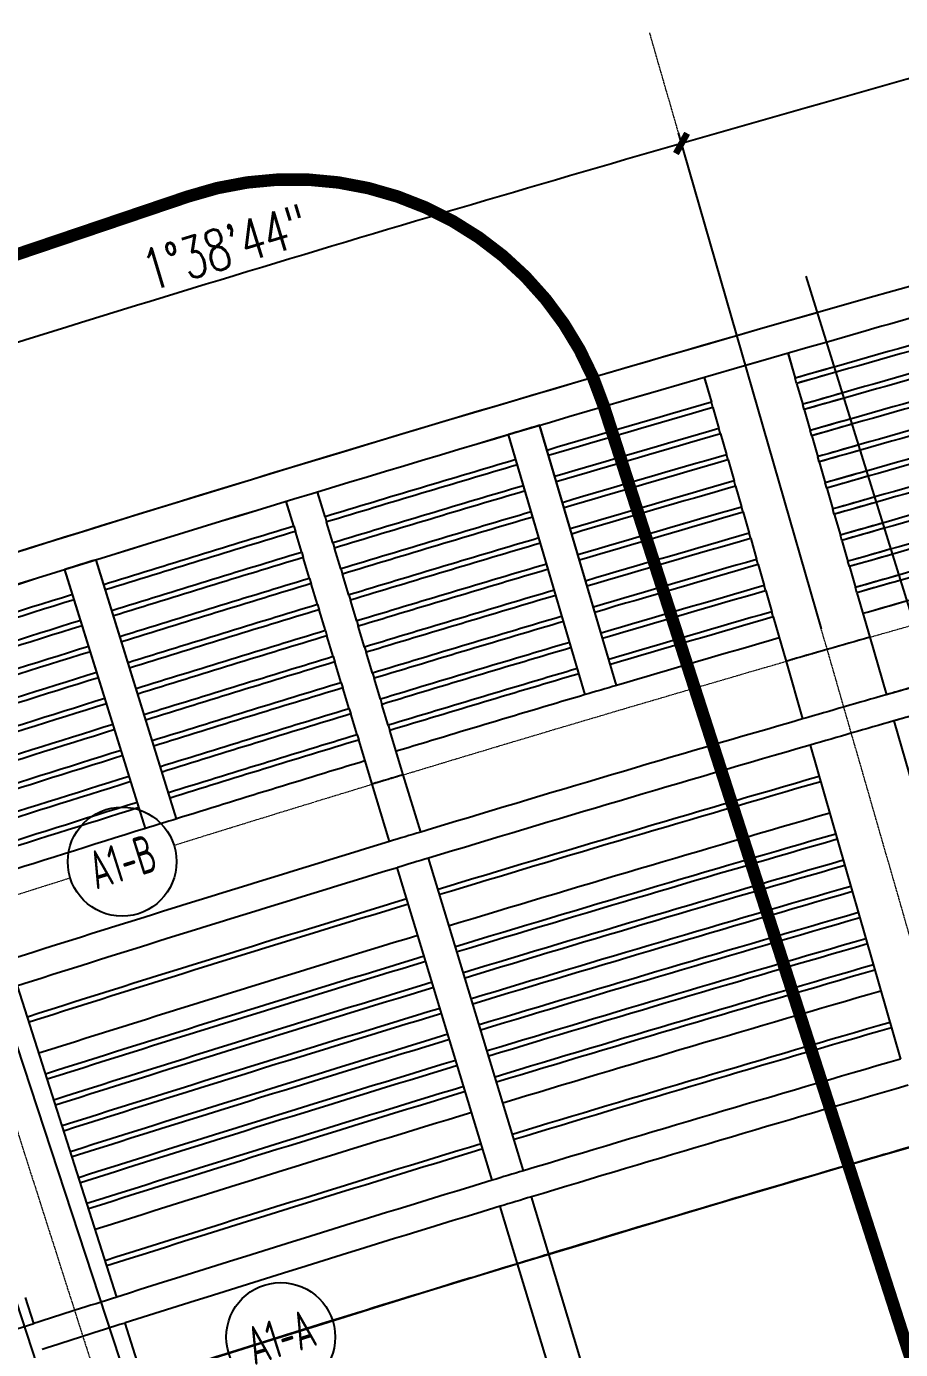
# Model space of a CAD drawing. Header units: millimetres. Extents: x 0 to 12110233, y -6694180 to 0.
# Drawn here: x 11690124 to 11698151, y -6418470 to -6406323 of the extents above; entities that cross this region are included whole.
import ezdxf
from ezdxf.enums import TextEntityAlignment as Align

# ---------------------------------------------------------------- set-up
doc = ezdxf.new("R2010")
doc.units = ezdxf.units.MM
doc.header["$LTSCALE"] = 10
for name, pattern in [('A1-RG-AXIS-3~4F$0$CENTER', [50.8, 31.75, -6.35, 6.35, -6.35]), ('A1-RI-F3$0$CENTER', [50.8, 31.75, -6.35, 6.35, -6.35]), ('A1-RI-F3$0$DASHED', [0.75, 0.5, -0.25])]:
    doc.linetypes.add(name, pattern=pattern)
for name, color, linetype in [('A1-RG-AXIS-3~4F$0$A-DIMS-100', 1, 'Continuous'), ('A1-RG-AXIS-3~4F$0$A-SYMB-NAME', 13, 'Continuous'), ('A1-RI-F3$0$A-COLU-HATH', 8, 'Continuous'), ('A1-RI-F3$0$A-DIMS-1：100', 1, 'Continuous'), ('A1-RI-F3$0$A-SYMB', 4, 'Continuous'), ('A1-RI-F3$0$A-SYMB-STRS', 1, 'Continuous'), ('A1-RI-F3$0$A-TEXT1', 4, 'Continuous'), ('A1-RI-F3$0$A1-RI-F3$0$A-DETL-PEN0', 247, 'Continuous'), ('A1-RI-F3$0$A1-RI-F3$0$A-DETL-PEN2', 233, 'Continuous'), ('A1-RI-F3$0$A2-RG-AXIS-150$0$A-DIMS-100', 1, 'Continuous'), ('A1-RI-F3$0$Crescent canopy$0$A-DETL-PEN0', 247, 'Continuous'), ('A1-RI-F3$0$Crescent canopy$0$A-DETL-PEN2', 233, 'Continuous')]:
    doc.layers.add(name, color=color, linetype=linetype)
doc.layers.add('A1-RG-AXIS-3~4F$0$A-GRID', color=1, linetype='A1-RG-AXIS-3~4F$0$CENTER', lineweight=9)
doc.layers.add('A1-RI-F3$0$A-GRID', color=1, linetype='A1-RI-F3$0$CENTER', lineweight=9)
doc.styles.add('A1-RG-AXIS-3~4F$0$A1-RG-AXIS$0$XD2008', font='xd-hzs.shx', dxfattribs={"width": 0.7, "bigfont": 'xd-hztxt.shx'})
doc.styles.add('A1-RG-AXIS-3~4F$0$XD2008', font='xd-hzs.shx', dxfattribs={"width": 0.7, "bigfont": 'xd-hztxt.shx'})
doc.styles.add('A1-RI-F3$0$A2-RG-AXIS-150$0$XD2008', font='romans.shx', dxfattribs={"width": 0.7})
doc.styles.add('A1-RI-F3$0$ECADI', font='gbeitc.shx', dxfattribs={"width": 0.7, "bigfont": 'gbcbig.shx'})
doc.styles.add('A1-RI-F3$0$XD2008', font='xd-hzs.shx', dxfattribs={"width": 0.7, "bigfont": 'xd-hztxt.shx'})
doc.dimstyles.new('A1-RG-AXIS-3~4F$0$XD100$0', dxfattribs={"dimscale": 100, "dimtxt": 5.5, "dimasz": 1, "dimexe": 1, "dimexo": 2, "dimgap": 0.5, "dimtad": 1, "dimdec": 0, "dimdsep": 46, "dimtxsty": 'A1-RG-AXIS-3~4F$0$XD2008', "dimblk": 'A1-RG-AXIS-3~4F$0$_ArchTick', "dimblk1": 'A1-RG-AXIS-3~4F$0$_ArchTick', "dimblk2": 'A1-RG-AXIS-3~4F$0$_ArchTick', "dimsah": 1, "dimcen": 2.5, "dimclrt": 4, "dimazin": 0, "dimtfac": 1, "dimtdec": 0, "dimtix": 1, "dimtmove": 0, "dimatfit": 3, "dimfxl": 0, "dimtolj": 1, "dimtzin": 0, "dimarcsym": 0})
doc.dimstyles.new('A1-RI-F3$0$A2-RG-AXIS-150$0$XD100', dxfattribs={"dimscale": 100, "dimtxt": 5.5, "dimasz": 1.5, "dimexe": 1, "dimexo": 2, "dimgap": 0.5, "dimtad": 1, "dimdec": 0, "dimdsep": 46, "dimtxsty": 'A1-RI-F3$0$A2-RG-AXIS-150$0$XD2008', "dimblk": 'A1-RI-F3$0$A2-RG-AXIS-150$0$_ArchTick', "dimcen": 2.5, "dimclrt": 4, "dimaunit": 1, "dimadec": 3, "dimazin": 0, "dimtfac": 1, "dimtdec": 0, "dimtix": 1, "dimtmove": 0, "dimatfit": 3, "dimfxl": 0, "dimtolj": 1, "dimtzin": 0, "dimarcsym": 0})
doc.dimstyles.new('A1-RI-F3$0$XD100$0', dxfattribs={"dimscale": 100, "dimtxt": 3.5, "dimasz": 2, "dimexe": 1, "dimexo": 2, "dimgap": 1, "dimtad": 1, "dimdec": 0, "dimdsep": 46, "dimtxsty": 'A1-RI-F3$0$XD2008', "dimblk1": 'A1-RI-F3$0$_ArchTick', "dimblk2": 'A1-RI-F3$0$_ArchTick', "dimsah": 1, "dimcen": 2.5, "dimclrd": 1, "dimclre": 1, "dimclrt": 4, "dimaunit": 1, "dimadec": 0, "dimazin": 0, "dimtfac": 1, "dimtdec": 0, "dimtix": 1, "dimtmove": 2, "dimatfit": 3, "dimfxl": 0, "dimtolj": 1, "dimtzin": 0, "dimarcsym": 0})

# ---------------------------------------------------------------- blocks, each defined once
blk = doc.blocks.new('A1-RI-F3$0$_ArchTick')
at = {"color": 0, "linetype": 'ByBlock', "const_width": 0.4}
blk.add_lwpolyline([(-0.5, -0.5), (0.5, 0.5)], dxfattribs=at)
blk = doc.blocks.new('*D43')
at = {"layer": 'A1-RI-F3$0$A-DIMS-1：100', "color": 1, "linetype": 'ByBlock', "lineweight": -2}
for p, q in [((11679737, -6392507), (11682247, -6391681)), ((11682152, -6391712), (11691055, -6418786)), ((11688640, -6419580), (11691150, -6418754))]:
    blk.add_line(p, q, dxfattribs=at)
at = {"layer": 'A1-RI-F3$0$A-DIMS-1：100', "color": 1, "linetype": 'ByBlock', "lineweight": -2, "xscale": 100, "yscale": 100, "zscale": 100}
for p, rotation in [((11682152, -6391712), 108.2035673494303), ((11691055, -6418786), 288.2035673494303)]:
    blk.add_blockref('A1-RI-F3$0$_ArchTick', p, dxfattribs=dict(at, rotation=rotation))
at = {"layer": 'A1-RI-F3$0$A-DIMS-1：100', "color": 4, "linetype": 'ByBlock', "insert": (11686865, -6405163), "char_height": 350, "attachment_point": 5, "rotation": 288.2036, "style": 'A1-RI-F3$0$XD2008'}
blk.add_mtext('\\A1;28500', dxfattribs=at)
blk = doc.blocks.new('A1-RI-F3$0$A$C2EA612DB')
at = {"layer": 'A1-RI-F3$0$A-GRID', "ltscale": 0.05}
for p, q in [((12492, 3346), (8230, 18145)), ((0, 15647), (4685, 976))]:
    blk.add_line(p, q, dxfattribs=at)
for points in [[(71546, 23294, 0.058826), (3864, 10683, 0.058826)], [(71809, 18701, 0.058707), (5320, 6318, 0.058707)]]:
    blk.add_lwpolyline(points, format="xyb", dxfattribs=at)
blk = doc.blocks.new('A1-RI-F3$0$A2-RG-AXIS-150$0$_ArchTick')
at = {"color": 0, "linetype": 'ByBlock', "const_width": 0.4}
blk.add_lwpolyline([(-0.5, -0.5), (0.5, 0.5)], dxfattribs=at)
blk = doc.blocks.new('*D469')
at = {"layer": 'A1-RI-F3$0$A2-RG-AXIS-150$0$A-DIMS-100', "color": 0, "lineweight": -2, "ltscale": 3}
for p, q in [((11705564, -6409635), (11704384, -6405047)), ((11697424, -6411854), (11696112, -6407301))]:
    blk.add_line(p, q, dxfattribs=at)
blk.add_arc((11778738, -6694177), 298438, 104.42208, 106.0675, dxfattribs=at)
at = {"layer": 'A1-RI-F3$0$A2-RG-AXIS-150$0$A-DIMS-100', "color": 0, "lineweight": -2, "ltscale": 3, "xscale": 150, "yscale": 150, "zscale": 150}
for p, rotation in [((11704409, -6405144), 14.42208221941932), ((11696140, -6407397), 196.0675032115761)]:
    blk.add_blockref('A1-RI-F3$0$A2-RG-AXIS-150$0$_ArchTick', p, dxfattribs=dict(at, rotation=rotation))
at = {"layer": 'A1-RI-F3$0$A2-RG-AXIS-150$0$A-DIMS-100', "color": 4, "ltscale": 3, "insert": (11700194, -6405977), "char_height": 375, "attachment_point": 5, "rotation": 15.2448, "style": 'A1-RI-F3$0$A2-RG-AXIS-150$0$XD2008'}
blk.add_mtext('\\A1;1°38\'44"', dxfattribs=at)
blk = doc.blocks.new('*D470')
at = {"layer": 'A1-RI-F3$0$A2-RG-AXIS-150$0$A-DIMS-100', "color": 0, "lineweight": -2, "ltscale": 3}
for p, q in [((11697424, -6411854), (11696112, -6407301)), ((11689350, -6414305), (11687909, -6409792))]:
    blk.add_line(p, q, dxfattribs=at)
blk.add_arc((11778738, -6694177), 298438, 106.0675, 107.71292, dxfattribs=at)
at = {"layer": 'A1-RI-F3$0$A2-RG-AXIS-150$0$A-DIMS-100', "color": 0, "lineweight": -2, "ltscale": 3, "xscale": 150, "yscale": 150, "zscale": 150}
for p, rotation in [((11696140, -6407397), 16.06749752195219), ((11687939, -6409887), 197.7129185141086)]:
    blk.add_blockref('A1-RI-F3$0$A2-RG-AXIS-150$0$_ArchTick', p, dxfattribs=dict(at, rotation=rotation))
at = {"layer": 'A1-RI-F3$0$A2-RG-AXIS-150$0$A-DIMS-100', "color": 4, "ltscale": 3, "insert": (11691951, -6408351), "char_height": 375, "attachment_point": 5, "rotation": 16.8902, "style": 'A1-RI-F3$0$A2-RG-AXIS-150$0$XD2008'}
blk.add_mtext('\\A1;1°38\'44"', dxfattribs=at)
blk = doc.blocks.new('A1-RG-AXIS-3~4F$0$_ArchTick')
at = {"color": 0, "linetype": 'ByBlock', "const_width": 0.4}
blk.add_lwpolyline([(-0.5, -0.5), (0.5, 0.5)], dxfattribs=at)
blk = doc.blocks.new('*D713')
at = {"layer": 'A1-RG-AXIS-3~4F$0$A-DIMS-100', "color": 0, "lineweight": -2}
for p, q in [((11680096, -6393230), (11681807, -6392668)), ((11690356, -6419016), (11681712, -6392699)), ((11688740, -6419547), (11690451, -6418985))]:
    blk.add_line(p, q, dxfattribs=at)
at = {"layer": 'A1-RG-AXIS-3~4F$0$A-DIMS-100', "color": 0, "lineweight": -2, "xscale": 100, "yscale": 100, "zscale": 100}
for p, rotation in [((11681712, -6392699), 108.182712823025), ((11690356, -6419016), 288.182712823025)]:
    blk.add_blockref('A1-RG-AXIS-3~4F$0$_ArchTick', p, dxfattribs=dict(at, rotation=rotation))
at = {"layer": 'A1-RG-AXIS-3~4F$0$A-DIMS-100', "color": 4, "insert": (11686260, -6405784), "char_height": 375, "attachment_point": 5, "rotation": 288.1827, "style": 'A1-RG-AXIS-3~4F$0$XD2008'}
blk.add_mtext('\\A1;27700', dxfattribs=at)
blk = doc.blocks.new('A1-RG-AXIS-3~4F$0$A1zhouhao')
at = {"color": 13}
blk.add_circle((11937809, -6402822), 500, dxfattribs=at)
at = {"style": 'A1-RG-AXIS-3~4F$0$A1-RG-AXIS$0$XD2008', "width": 0.7}
blk.add_attdef('GRID', text='', height=500, dxfattribs=at).set_placement((11937809, -6402822), align=Align.MIDDLE)
blk = doc.blocks.new('A1-RI-F3$0$A1-RI-F3$0$CRESCENT')
at = {"layer": 'A1-RI-F3$0$A1-RI-F3$0$A-DETL-PEN0'}
for centre, radius, start, end in [((761375, 423597), 296018, 105.91573, 105.98865), ((761375, 423597), 295968, 105.9155, 105.98864), ((761375, 423595), 296020, 106.1435, 106.44787), ((761375, 423597), 295768, 105.91458, 105.98859), ((761375, 423597), 295718, 105.91435, 105.98858), ((761375, 423595), 295970, 106.14351, 106.44787), ((761375, 423594), 295770, 106.14356, 106.44785), ((761375, 423597), 295518, 105.91343, 105.98852), ((761375, 423597), 295468, 105.9132, 105.98851), ((761375, 423594), 295720, 106.14358, 106.44785), ((761375, 423594), 295520, 106.14363, 106.44784), ((761375, 423597), 295268, 105.91227, 105.98846), ((761375, 423597), 295218, 105.91204, 105.98844), ((761382, 423574), 296042, 106.50594, 106.85986), ((761382, 423574), 295992, 106.50595, 106.85985), ((761375, 423594), 295470, 106.14364, 106.44783), ((761375, 423594), 295270, 106.1437, 106.44782), ((761375, 423597), 295018, 105.91112, 105.98839), ((761375, 423597), 294968, 105.91089, 105.98838), ((761382, 423574), 295792, 106.50597, 106.85983), ((761382, 423574), 295742, 106.50598, 106.85983), ((761375, 423594), 295220, 106.14371, 106.44781), ((761375, 423594), 295020, 106.14376, 106.4478), ((761375, 423597), 294768, 105.90996, 105.98833), ((761375, 423597), 294718, 105.90973, 105.98831), ((761382, 423574), 295542, 106.506, 106.85981), ((761382, 423574), 295492, 106.50601, 106.8598), ((761375, 423594), 294970, 106.14377, 106.44779), ((761402, 423505), 296114, 106.91791, 107.27115), ((761402, 423505), 296064, 106.91791, 107.27114), ((761375, 423594), 294770, 106.14383, 106.44778), ((761375, 423597), 294518, 105.9088, 105.98826), ((761375, 423597), 294468, 105.90857, 105.98825), ((761382, 423574), 295292, 106.50603, 106.85978), ((761382, 423574), 295242, 106.50604, 106.85978), ((761375, 423594), 294720, 106.14384, 106.44777), ((761402, 423505), 295864, 106.91793, 107.27112), ((761402, 423505), 295814, 106.91794, 107.27112), ((761375, 423594), 294520, 106.14389, 106.44776), ((761375, 423597), 294268, 105.90764, 105.98819), ((761375, 423597), 294218, 105.90741, 105.98818), ((761382, 423574), 295042, 106.50606, 106.85976), ((761382, 423574), 294992, 106.50607, 106.85975), ((761375, 423594), 294470, 106.14391, 106.44775), ((761402, 423505), 295614, 106.91796, 107.2711), ((761402, 423505), 295564, 106.91796, 107.27109), ((761375, 423594), 294270, 106.14396, 106.44774), ((761375, 423597), 294018, 105.90647, 105.98813), ((761375, 423597), 293968, 105.90624, 105.98811), ((761411, 423478), 296142, 107.32919, 107.63402), ((761411, 423478), 296092, 107.32919, 107.63401), ((761382, 423574), 294792, 106.50609, 106.85973), ((761382, 423574), 294742, 106.5061, 106.85973), ((761375, 423594), 294220, 106.14397, 106.44773), ((761402, 423505), 295363, 106.91798, 107.27107), ((761402, 423505), 295313, 106.91799, 107.27107), ((761375, 423594), 294020, 106.14403, 106.44772), ((761411, 423478), 295892, 107.32921, 107.63396), ((761411, 423478), 295842, 107.32922, 107.63394), ((761382, 423574), 294542, 106.50612, 106.85971), ((761382, 423574), 294492, 106.50613, 106.8597), ((761375, 423594), 293970, 106.14404, 106.44771), ((761402, 423505), 295113, 106.91801, 107.27105), ((761402, 423505), 295063, 106.91801, 107.27104), ((761411, 423478), 295642, 107.32924, 107.63389), ((761411, 423478), 295592, 107.32924, 107.63388), ((761382, 423574), 294292, 106.50615, 106.85968), ((761382, 423574), 294242, 106.50616, 106.85968), ((761402, 423505), 294863, 106.91803, 107.27102), ((761402, 423505), 294813, 106.91804, 107.27102), ((761411, 423478), 295392, 107.32926, 107.63383), ((761411, 423478), 295342, 107.32927, 107.63381), ((761382, 423574), 294042, 106.50618, 106.85966), ((761382, 423574), 293992, 106.50619, 106.85965), ((761402, 423505), 294613, 106.91805, 107.271), ((761402, 423505), 294563, 106.91806, 107.27099), ((761411, 423478), 295142, 107.32929, 107.63376), ((761411, 423478), 295092, 107.32929, 107.63375), ((761402, 423505), 294363, 106.91808, 107.27097), ((761402, 423505), 294313, 106.91808, 107.27097), ((761411, 423478), 294892, 107.32931, 107.6337), ((761411, 423478), 294842, 107.32931, 107.63368), ((761402, 423505), 294113, 106.9181, 107.27095), ((761402, 423505), 294063, 106.91811, 107.27094), ((761411, 423478), 294642, 107.32933, 107.63363), ((761411, 423478), 294592, 107.32934, 107.63362), ((761411, 423478), 294392, 107.32936, 107.63356), ((761411, 423478), 294342, 107.32936, 107.63355), ((761378, 423586), 292454, 106.14445, 106.85951), ((761378, 423586), 292404, 106.14446, 106.8595), ((761411, 423478), 294142, 107.32938, 107.6335), ((761411, 423478), 294092, 107.32939, 107.63348), ((761378, 423586), 292104, 106.14454, 106.85947), ((761378, 423586), 291904, 106.1446, 106.85945), ((761378, 423586), 291854, 106.14461, 106.85945), ((761378, 423586), 291654, 106.14467, 106.85943), ((761378, 423586), 291604, 106.14468, 106.85942), ((761378, 423586), 291404, 106.14473, 106.8594), ((761378, 423586), 291354, 106.14475, 106.8594), ((761407, 423490), 292554, 106.91827, 107.63308), ((761407, 423490), 292504, 106.91828, 107.63307), ((761378, 423586), 291154, 106.1448, 106.85938), ((761378, 423586), 291104, 106.14481, 106.85937), ((761407, 423490), 292204, 106.91831, 107.63299), ((761378, 423586), 290904, 106.14487, 106.85935), ((761378, 423586), 290854, 106.14488, 106.85935), ((761407, 423490), 292004, 106.91833, 107.63294), ((761407, 423490), 291954, 106.91833, 107.63292), ((761378, 423586), 290654, 106.14494, 106.85933), ((761378, 423586), 290604, 106.14495, 106.85932), ((761407, 423490), 291754, 106.91835, 107.63287), ((761407, 423490), 291704, 106.91836, 107.63286), ((761378, 423586), 290404, 106.145, 106.8593), ((761407, 423490), 291504, 106.91838, 107.6328), ((761407, 423491), 291454, 106.91838, 107.63279), ((761378, 423586), 290104, 106.14509, 106.85927), ((761407, 423491), 291254, 106.9184, 107.63274), ((761395, 423525), 290117, 106.14504, 106.85905), ((761407, 423491), 291204, 106.91841, 107.63272), ((761407, 423491), 291004, 106.91843, 107.63267), ((761407, 423491), 290954, 106.91843, 107.63265), ((761407, 423491), 290754, 106.91845, 107.6326), ((761407, 423491), 290704, 106.91846, 107.63259), ((761407, 423491), 290504, 106.91848, 107.63253), ((761407, 423491), 290204, 106.91851, 107.63245), ((761382, 423569), 290072, 106.91831, 107.63244)]:
    blk.add_arc(centre, radius, start, end, dxfattribs=at)
at = {"layer": 'A1-RI-F3$0$A1-RI-F3$0$A-DETL-PEN2'}
for p, q in [((679772, 708391), (679838, 708163)), ((679003, 708170), (679069, 707942)), ((679851, 708115), (679838, 708163)), ((679851, 708115), (679907, 707923)), ((679083, 707894), (679069, 707942)), ((679083, 707894), (679138, 707702)), ((679921, 707875), (679907, 707923)), ((679921, 707875), (679976, 707683)), ((678197, 705343), (677492, 707728)), ((679152, 707654), (679138, 707702)), ((677910, 705258), (677205, 707643)), ((679152, 707654), (679207, 707462)), ((679990, 707635), (679976, 707683)), ((679990, 707635), (680045, 707443)), ((679221, 707414), (679207, 707462)), ((679221, 707414), (679276, 707221)), ((680059, 707395), (680045, 707443)), ((680059, 707395), (680114, 707203)), ((679290, 707173), (679276, 707221)), ((675520, 706891), (675451, 707118)), ((679290, 707173), (679346, 706981)), ((680128, 707155), (680114, 707203)), ((680128, 707155), (680183, 706962)), ((675233, 706804), (675164, 707030)), ((679359, 706933), (679346, 706981)), ((675520, 706891), (675535, 706843)), ((679359, 706933), (679415, 706741)), ((680197, 706914), (680183, 706962)), ((680197, 706914), (680253, 706722)), ((675233, 706804), (675248, 706756)), ((675306, 706564), (675248, 706756)), ((675593, 706652), (675535, 706843)), ((679429, 706693), (679415, 706741)), ((675593, 706652), (675607, 706604)), ((675665, 706412), (675607, 706604)), ((679429, 706693), (679484, 706501)), ((680267, 706674), (680253, 706722)), ((680267, 706674), (680322, 706482)), ((674157, 704119), (673418, 706493)), ((675306, 706564), (675320, 706517)), ((675378, 706325), (675320, 706517)), ((679498, 706453), (679484, 706501)), ((673871, 704030), (673131, 706404)), ((675665, 706412), (675680, 706365)), ((675738, 706173), (675680, 706365)), ((679498, 706453), (679553, 706260)), ((680336, 706434), (680322, 706482)), ((680336, 706434), (680391, 706242)), ((675378, 706325), (675393, 706277)), ((675451, 706086), (675393, 706277)), ((679567, 706212), (679553, 706260)), ((680405, 706194), (680391, 706242)), ((675738, 706173), (675753, 706125)), ((675811, 705934), (675753, 706125)), ((679567, 706212), (679622, 706020)), ((680405, 706194), (680522, 705785)), ((675451, 706086), (675465, 706038)), ((675524, 705847), (675465, 706038)), ((679636, 705972), (679622, 706020)), ((675811, 705934), (675825, 705886)), ((675883, 705695), (675825, 705886)), ((679636, 705972), (679754, 705564)), ((675524, 705847), (675538, 705799)), ((675596, 705608), (675538, 705799)), ((680522, 705785), (680675, 705257)), ((675883, 705695), (675898, 705647)), ((675956, 705456), (675898, 705647)), ((675596, 705608), (675611, 705560)), ((675669, 705368), (675611, 705560)), ((679754, 705564), (679906, 705035)), ((675956, 705456), (675970, 705408)), ((676028, 705216), (675970, 705408)), ((675669, 705368), (675683, 705321)), ((675741, 705129), (675683, 705321)), ((676028, 705216), (676043, 705168)), ((676101, 704977), (676043, 705168)), ((675741, 705129), (675756, 705081)), ((675814, 704890), (675756, 705081)), ((676101, 704977), (676116, 704929)), ((676239, 704523), (676116, 704929)), ((680744, 705017), (681574, 702134)), ((675814, 704890), (675829, 704842)), ((675952, 704436), (675829, 704842)), ((679975, 704795), (680805, 701912)), ((676112, 703909), (675952, 704436)), ((676399, 703997), (676239, 704523)), ((677343, 700887), (676471, 703757)), ((677056, 700800), (676184, 703670)), ((673608, 699727), (672695, 702585)), ((677288, 700034), (677129, 700560)), ((677575, 700121), (677416, 700647)), ((678364, 697523), (677575, 700121)), ((678077, 697436), (677288, 700034)), ((672846, 699484), (672770, 699722)), ((673851, 698965), (673684, 699489))]:
    blk.add_line(p, q, dxfattribs=at)
for centre, radius, start, end in [((761392, 423514), 296625, 105.91813, 108.1499), ((761392, 423514), 296340, 105.91683, 108.09232), ((761375, 423597), 293768, 105.90531, 105.98806), ((761375, 423594), 293770, 106.14409, 106.4477), ((761398, 423516), 293627, 105.988, 106.14411), ((761377, 423589), 293776, 106.4477, 106.50621), ((761376, 423592), 292998, 105.90168, 105.98785), ((761382, 423574), 293792, 106.50621, 106.85963), ((761398, 423516), 293077, 105.98785, 106.14425), ((761378, 423586), 293004, 106.1443, 106.85956), ((761376, 423592), 292748, 105.90051, 105.98779), ((761398, 423516), 292827, 105.98779, 106.14432), ((761378, 423586), 292754, 106.14437, 106.85954), ((761402, 423505), 293863, 106.91813, 107.27092), ((761387, 423553), 293589, 106.85942, 106.91796), ((761409, 423485), 293884, 107.27092, 107.32941), ((761411, 423478), 293892, 107.32941, 107.63343), ((761387, 423553), 293039, 106.85936, 106.91802), ((761407, 423490), 293104, 106.91822, 107.63323), ((761387, 423553), 292789, 106.85934, 106.91804), ((761407, 423490), 292854, 106.91824, 107.63317), ((761395, 423525), 289817, 106.14512, 106.85902), ((761395, 423525), 289567, 106.14519, 106.859), ((761380, 423550), 288986, 105.8232, 130.74813), ((761382, 423569), 289772, 106.91835, 107.63236), ((761387, 423553), 289789, 106.85903, 106.91835), ((761382, 423569), 289522, 106.91837, 107.63229), ((761387, 423553), 289539, 106.85901, 106.91837), ((761383, 423567), 289774, 107.63236, 107.79054), ((761383, 423567), 289773, 107.79054, 108.50454), ((761383, 423567), 289524, 107.63229, 107.7906)]:
    blk.add_arc(centre, radius, start, end, dxfattribs=at)
blk = doc.blocks.new('A1-RI-F3$0$Crescent canopy$0$CRESCENT')
at = {"layer": 'A1-RI-F3$0$Crescent canopy$0$A-DETL-PEN0'}
for centre, radius, start, end in [((761375, 423597), 296018, 105.68297, 105.98865), ((761375, 423597), 295968, 105.68298, 105.98864), ((761375, 423597), 295768, 105.683, 105.98859), ((761375, 423597), 295718, 105.68301, 105.98858), ((761375, 423597), 295518, 105.68303, 105.98852), ((761375, 423597), 295468, 105.68304, 105.98851), ((761375, 423595), 296020, 106.1435, 106.44787), ((761375, 423595), 295970, 106.14351, 106.44787), ((761375, 423597), 295268, 105.68306, 105.98846), ((761375, 423597), 295218, 105.68307, 105.98844), ((761375, 423594), 295770, 106.14356, 106.44785), ((761375, 423594), 295720, 106.14358, 106.44785), ((761375, 423597), 295018, 105.68309, 105.98839), ((761375, 423597), 294968, 105.6831, 105.98838), ((761375, 423594), 295520, 106.14363, 106.44784), ((761382, 423574), 296042, 106.50594, 106.85986), ((761382, 423574), 295992, 106.50595, 106.85985), ((761375, 423594), 295470, 106.14364, 106.44783), ((761375, 423597), 294768, 105.68313, 105.98833), ((761375, 423597), 294718, 105.68313, 105.98831), ((761375, 423594), 295270, 106.1437, 106.44782), ((761382, 423574), 295792, 106.50597, 106.85983), ((761382, 423574), 295742, 106.50598, 106.85983), ((761375, 423594), 295220, 106.14371, 106.44781), ((761375, 423597), 294518, 105.68316, 105.98826), ((761375, 423597), 294468, 105.68316, 105.98825), ((761375, 423594), 295020, 106.14376, 106.4478), ((761382, 423574), 295542, 106.506, 106.85981), ((761382, 423574), 295492, 106.50601, 106.8598), ((761375, 423594), 294970, 106.14377, 106.44779), ((761375, 423597), 294268, 105.68319, 105.98819), ((761375, 423597), 294218, 105.68319, 105.98818), ((761402, 423505), 296114, 106.91791, 107.27115), ((761402, 423505), 296064, 106.91791, 107.27114), ((761375, 423594), 294770, 106.14383, 106.44778), ((761382, 423574), 295292, 106.50603, 106.85978), ((761382, 423574), 295242, 106.50604, 106.85978), ((761375, 423594), 294720, 106.14384, 106.44777), ((761375, 423597), 294018, 105.68322, 105.98813), ((761375, 423597), 293968, 105.68322, 105.98811), ((761402, 423505), 295864, 106.91793, 107.27112), ((761402, 423505), 295814, 106.91794, 107.27112), ((761375, 423594), 294520, 106.14389, 106.44776), ((761382, 423574), 295042, 106.50606, 106.85976), ((761382, 423574), 294992, 106.50607, 106.85975), ((761375, 423594), 294470, 106.14391, 106.44775), ((761402, 423505), 295614, 106.91796, 107.2711), ((761402, 423505), 295564, 106.91796, 107.27109), ((761375, 423594), 294270, 106.14396, 106.44774), ((761411, 423478), 296142, 107.32919, 107.63402), ((761411, 423478), 296092, 107.32919, 107.63401), ((761382, 423574), 294792, 106.50609, 106.85973), ((761382, 423574), 294742, 106.5061, 106.85973), ((761375, 423594), 294220, 106.14397, 106.44773), ((761402, 423505), 295363, 106.91798, 107.27107), ((761402, 423505), 295313, 106.91799, 107.27107), ((761375, 423594), 294020, 106.14403, 106.44772), ((761411, 423478), 295892, 107.32921, 107.63396), ((761411, 423478), 295842, 107.32922, 107.63394), ((761382, 423574), 294542, 106.50612, 106.85971), ((761382, 423574), 294492, 106.50613, 106.8597), ((761375, 423594), 293970, 106.14404, 106.44771), ((761402, 423505), 295113, 106.91801, 107.27105), ((761402, 423505), 295063, 106.91801, 107.27104), ((761411, 423478), 295642, 107.32924, 107.63389), ((761411, 423478), 295592, 107.32924, 107.63388), ((761382, 423574), 294292, 106.50615, 106.85968), ((761382, 423574), 294242, 106.50616, 106.85968), ((761402, 423505), 294863, 106.91803, 107.27102), ((761402, 423505), 294813, 106.91804, 107.27102), ((761411, 423478), 295392, 107.32926, 107.63383), ((761411, 423478), 295342, 107.32927, 107.63381), ((761382, 423574), 294042, 106.50618, 106.85966), ((761382, 423574), 293992, 106.50619, 106.85965), ((761402, 423505), 294613, 106.91805, 107.271), ((761402, 423505), 294563, 106.91806, 107.27099), ((761411, 423478), 295142, 107.32929, 107.63376), ((761411, 423478), 295092, 107.32929, 107.63375), ((761402, 423505), 294363, 106.91808, 107.27097), ((761402, 423505), 294313, 106.91808, 107.27097), ((761411, 423478), 294892, 107.32931, 107.6337), ((761411, 423478), 294842, 107.32931, 107.63368), ((761402, 423505), 294113, 106.9181, 107.27095), ((761402, 423505), 294063, 106.91811, 107.27094), ((761411, 423478), 294642, 107.32933, 107.63363), ((761411, 423478), 294592, 107.32934, 107.63362), ((761411, 423478), 294392, 107.32936, 107.63356), ((761411, 423478), 294342, 107.32936, 107.63355), ((761378, 423586), 292454, 106.14445, 106.85951), ((761378, 423586), 292404, 106.14446, 106.8595), ((761411, 423478), 294142, 107.32938, 107.6335), ((761411, 423478), 294092, 107.32939, 107.63348), ((761378, 423586), 292104, 106.14454, 106.85947), ((761378, 423586), 291904, 106.1446, 106.85945), ((761378, 423586), 291854, 106.14461, 106.85945), ((761378, 423586), 291654, 106.14467, 106.85943), ((761378, 423586), 291604, 106.14468, 106.85942), ((761378, 423586), 291404, 106.14473, 106.8594), ((761378, 423586), 291354, 106.14475, 106.8594), ((761407, 423490), 292554, 106.91827, 107.63308), ((761407, 423490), 292504, 106.91828, 107.63307), ((761378, 423586), 291154, 106.1448, 106.85938), ((761378, 423586), 291104, 106.14481, 106.85937), ((761407, 423490), 292204, 106.91831, 107.63299), ((761378, 423586), 290904, 106.14487, 106.85935), ((761378, 423586), 290854, 106.14488, 106.85935), ((761407, 423490), 292004, 106.91833, 107.63294), ((761407, 423490), 291954, 106.91833, 107.63292), ((761378, 423586), 290654, 106.14494, 106.85933), ((761378, 423586), 290604, 106.14495, 106.85932), ((761407, 423490), 291754, 106.91835, 107.63287), ((761407, 423490), 291704, 106.91836, 107.63286), ((761378, 423586), 290404, 106.145, 106.8593), ((761407, 423490), 291504, 106.91838, 107.6328), ((761407, 423491), 291454, 106.91838, 107.63279), ((761378, 423586), 290104, 106.14509, 106.85927), ((761407, 423491), 291254, 106.9184, 107.63274), ((761395, 423525), 290117, 106.14504, 106.85905), ((761407, 423491), 291204, 106.91841, 107.63272), ((761407, 423491), 291004, 106.91843, 107.63267), ((761407, 423491), 290954, 106.91843, 107.63265), ((761407, 423491), 290754, 106.91845, 107.6326), ((761407, 423491), 290704, 106.91846, 107.63259), ((761407, 423491), 290504, 106.91848, 107.63253), ((761407, 423491), 290204, 106.91851, 107.63245), ((761382, 423569), 290072, 106.91831, 107.63244)]:
    blk.add_arc(centre, radius, start, end, dxfattribs=at)
at = {"layer": 'A1-RI-F3$0$Crescent canopy$0$A-DETL-PEN2'}
for p, q in [((679771, 708394), (679838, 708163)), ((679002, 708173), (679069, 707942)), ((679851, 708115), (679838, 708163)), ((679851, 708115), (679907, 707923)), ((679083, 707894), (679069, 707942)), ((679083, 707894), (679138, 707702)), ((679921, 707875), (679907, 707923)), ((679921, 707875), (679976, 707683)), ((678197, 705343), (677491, 707731)), ((679152, 707654), (679138, 707702)), ((677910, 705258), (677204, 707646)), ((679152, 707654), (679207, 707462)), ((679990, 707635), (679976, 707683)), ((679990, 707635), (680045, 707443)), ((679221, 707414), (679207, 707462)), ((679221, 707414), (679276, 707221)), ((680059, 707395), (680045, 707443)), ((680059, 707395), (680114, 707203)), ((679290, 707173), (679276, 707221)), ((675520, 706891), (675450, 707121)), ((679290, 707173), (679346, 706981)), ((680128, 707155), (680114, 707203)), ((680128, 707155), (680183, 706962)), ((675233, 706804), (675163, 707034)), ((679359, 706933), (679346, 706981)), ((675520, 706891), (675535, 706843)), ((679359, 706933), (679415, 706741)), ((680197, 706914), (680183, 706962)), ((680197, 706914), (680253, 706722)), ((675233, 706804), (675248, 706756)), ((675306, 706564), (675248, 706756)), ((675593, 706652), (675535, 706843)), ((679429, 706693), (679415, 706741)), ((675593, 706652), (675607, 706604)), ((675665, 706412), (675607, 706604)), ((679429, 706693), (679484, 706501)), ((680267, 706674), (680253, 706722)), ((680267, 706674), (680322, 706482)), ((674157, 704119), (673417, 706496)), ((675306, 706564), (675320, 706517)), ((675378, 706325), (675320, 706517)), ((679498, 706453), (679484, 706501)), ((673871, 704030), (673130, 706407)), ((675665, 706412), (675680, 706365)), ((675738, 706173), (675680, 706365)), ((679498, 706453), (679553, 706260)), ((680336, 706434), (680322, 706482)), ((680336, 706434), (680391, 706242)), ((675378, 706325), (675393, 706277)), ((675451, 706086), (675393, 706277)), ((679567, 706212), (679553, 706260)), ((680405, 706194), (680391, 706242)), ((675738, 706173), (675753, 706125)), ((675811, 705934), (675753, 706125)), ((679567, 706212), (679622, 706020)), ((680405, 706194), (680522, 705785)), ((675451, 706086), (675465, 706038)), ((675524, 705847), (675465, 706038)), ((679636, 705972), (679622, 706020)), ((675811, 705934), (675825, 705886)), ((675883, 705695), (675825, 705886)), ((679636, 705972), (679754, 705564)), ((675524, 705847), (675538, 705799)), ((675596, 705608), (675538, 705799)), ((680522, 705785), (680675, 705257)), ((675883, 705695), (675898, 705647)), ((675956, 705456), (675898, 705647)), ((675596, 705608), (675611, 705560)), ((675669, 705368), (675611, 705560)), ((679754, 705564), (679906, 705035)), ((675956, 705456), (675970, 705408)), ((676028, 705216), (675970, 705408)), ((675669, 705368), (675683, 705321)), ((675741, 705129), (675683, 705321)), ((676028, 705216), (676043, 705168)), ((676101, 704977), (676043, 705168)), ((675741, 705129), (675756, 705081)), ((675814, 704890), (675756, 705081)), ((676101, 704977), (676116, 704929)), ((676239, 704523), (676116, 704929)), ((680744, 705017), (681574, 702134)), ((675814, 704890), (675829, 704842)), ((675952, 704436), (675829, 704842)), ((679975, 704795), (680805, 701912)), ((676112, 703909), (675952, 704436)), ((676399, 703997), (676239, 704523)), ((677343, 700887), (676471, 703757)), ((677056, 700800), (676184, 703670)), ((673608, 699727), (672695, 702585)), ((677288, 700034), (677129, 700560)), ((677575, 700121), (677416, 700647)), ((678364, 697523), (677575, 700121)), ((678077, 697436), (677288, 700034)), ((672846, 699484), (672770, 699722)), ((673851, 698965), (673684, 699489))]:
    blk.add_line(p, q, dxfattribs=at)
for centre, radius, start, end in [((761388, 423552), 296587, 95.75319, 108.15129), ((704040, 627003), 84926, 105.5368, 106.35666), ((761382, 423568), 296285, 105.91782, 108.09371), ((761377, 423590), 296265, 106.44789, 106.50591), ((761409, 423485), 296375, 107.27117, 107.32916), ((761375, 423597), 293768, 105.68325, 105.98806), ((761376, 423592), 292998, 105.27188, 105.98785), ((761376, 423592), 292748, 105.27191, 105.98779), ((761375, 423594), 293770, 106.14409, 106.4477), ((761398, 423516), 293627, 105.988, 106.14411), ((761377, 423589), 293776, 106.4477, 106.50621), ((761382, 423574), 293792, 106.50621, 106.85963), ((761398, 423516), 293077, 105.98785, 106.14425), ((761378, 423586), 293004, 106.1443, 106.85956), ((761398, 423516), 292827, 105.98779, 106.14432), ((761378, 423586), 292754, 106.14437, 106.85954), ((761402, 423505), 293863, 106.91813, 107.27092), ((761387, 423553), 293589, 106.85942, 106.91796), ((761409, 423485), 293884, 107.27092, 107.32941), ((761411, 423478), 293892, 107.32941, 107.63343), ((761387, 423553), 293039, 106.85936, 106.91802), ((761407, 423490), 293104, 106.91822, 107.63323), ((761387, 423553), 292789, 106.85934, 106.91804), ((761407, 423490), 292854, 106.91824, 107.63317), ((761395, 423525), 289817, 106.14512, 106.85902), ((761395, 423525), 289567, 106.14519, 106.859), ((761378, 423585), 288955, 106.1454, 106.85915), ((761398, 423517), 289026, 106.21484, 106.34031), ((761382, 423569), 289772, 106.91835, 107.63236), ((761387, 423553), 289789, 106.85903, 106.91835), ((761396, 423524), 289019, 106.47029, 106.53528), ((761382, 423569), 289522, 106.91837, 107.63229), ((761387, 423553), 289539, 106.85901, 106.91837), ((761392, 423537), 289005, 106.66527, 106.76211), ((761387, 423553), 288989, 106.85895, 106.91843), ((761407, 423491), 289053, 106.91863, 107.63214), ((761382, 423569), 288972, 107.00764, 107.54292), ((761383, 423567), 289774, 107.63236, 107.79054), ((761383, 423567), 289773, 107.79054, 108.50454), ((761383, 423567), 289524, 107.63229, 107.7906)]:
    blk.add_arc(centre, radius, start, end, dxfattribs=at)
blk = doc.blocks.new('A1-RG-AXIS-3~4F')
at = {"layer": 'A1-RG-AXIS-3~4F$0$A-GRID', "ltscale": 0.05}
blk.add_lwpolyline([(11690526.5, -6414141.6, 0.1045271), (11584753.6, -6473784.9, 0.1045271)], format="xyb", dxfattribs=at)
at = {"layer": 'A1-RG-AXIS-3~4F$0$A-SYMB-NAME', "linetype": 'ByBlock'}
ref = blk.add_blockref('A1-RG-AXIS-3~4F$0$A1zhouhao', (-1621059.3, -3904726.4), dxfattribs=dict(at, rotation=17.53205314631444))
ref.add_attrib('GRID', 'A1-B', dxfattribs={"layer": '0', "color": 4, "height": 350, "rotation": 17.53205, "style": 'A1-RG-AXIS-3~4F$0$A1-RG-AXIS$0$XD2008', "width": 0.7}).set_placement((11691003.3, -6413990.9), align=Align.MIDDLE)
ref = blk.add_blockref('A1-RG-AXIS-3~4F$0$A1zhouhao', (-1618962.3, -3905692.8), dxfattribs=dict(at, rotation=17.51742783054321))
ref.add_attrib('GRID', 'A1-A', dxfattribs={"layer": '0', "color": 4, "height": 350, "rotation": 17.51743, "style": 'A1-RG-AXIS-3~4F$0$A1-RG-AXIS$0$XD2008', "width": 0.7}).set_placement((11692459.4, -6418355.2), align=Align.MIDDLE)
at = {"layer": 'A1-RG-AXIS-3~4F$0$A-DIMS-100'}
dim = blk.add_aligned_dim(p1=(11688550, -6419609.5), p2=(11679906.2, -6393292.6), distance=-1900.9, dimstyle='A1-RG-AXIS-3~4F$0$XD100$0', override={"dimtxt": 3.75}, dxfattribs=at)
dim.commit()
dim.dimension.update_dxf_attribs({"geometry": '*D713', "text_midpoint": (11686259.7, -6405783.8)})
blk = doc.blocks.new('A1-RI-F3')
at = {"layer": 'A1-RI-F3$0$A-SYMB', "linetype": 'A1-RI-F3$0$DASHED', "const_width": 114.3, "elevation": 0}
blk.add_lwpolyline([(11689003.3, -6426288.4), (11696783.2, -6423656.4, 0.4100141), (11698677.1, -6419894.1), (11695424.7, -6409805.5, 0.4184304), (11691607.9, -6407884.2), (11683529.9, -6410617.2, 0.4187079), (11681664.7, -6414463.9), (11685215.2, -6424451.5, 0.4097286)], format="xyb", close=True, dxfattribs=at)
at = {"layer": 'A1-RI-F3$0$A-SYMB-STRS'}
blk.add_line((11697280.6, -6408615.9), (11698901.4, -6413827.3), dxfattribs=at)
for name, p in [('A1-RG-AXIS-3~4F', (0, 0)), ('A1-RI-F3$0$Crescent canopy$0$CRESCENT', (11017346, -7117715.9))]:
    blk.add_blockref(name, p)
at = {"layer": 'A1-RI-F3$0$A-COLU-HATH', "linetype": 'ByBlock'}
blk.add_blockref('A1-RI-F3$0$A$C2EA612DB', (11687617.4, -6424525.2), dxfattribs=at)
at = {"layer": 'A1-RI-F3$0$Crescent canopy$0$A-DETL-PEN2'}
blk.add_blockref('A1-RI-F3$0$A1-RI-F3$0$CRESCENT', (11017346, -7117715.9), dxfattribs=at)
at = {"layer": 'A1-RI-F3$0$A-TEXT1', "style": 'A1-RI-F3$0$ECADI', "width": 0.7}
for tag, p in [('（-0.050）', (11743140.2, -6434229.8)), ('（结构标高）', (11749919, -6434229.8))]:
    blk.add_attdef(tag, p, '', height=321.4, dxfattribs=at)
at = {"layer": 'A1-RI-F3$0$A-DIMS-1：100', "linetype": 'ByBlock'}
dim = blk.add_aligned_dim(p1=(11679546.9, -6392569), p2=(11688450, -6419642.3), distance=2742.4, dimstyle='A1-RI-F3$0$XD100$0', override={"dimasz": 1, "dimadec": 2, "dimazin": 2}, dxfattribs=at)
dim.commit()
dim.dimension.update_dxf_attribs({"geometry": '*D43', "text_midpoint": (11686864.9, -6405163)})
at = {"layer": 'A1-RI-F3$0$A2-RG-AXIS-150$0$A-DIMS-100', "ltscale": 3}
for base, p1, picture, middle in [((11701645.3, -6405868.4), (11705613.5, -6409828.7), '*D469', (11700194.4, -6405977.1)), ((11693398.6, -6408200.9), (11689411.3, -6414495.3), '*D470', (11691951.4, -6408351.2))]:
    dim = blk.add_angular_dim_3p(base=base, center=(11778738.5, -6694176.6), p1=p1, p2=(11697478.9, -6412045.7), dimstyle='A1-RI-F3$0$A2-RG-AXIS-150$0$XD100', override={"dimtxt": 3.75, "dimadec": 4}, dxfattribs=at)
    dim.commit()
    dim.dimension.update_dxf_attribs({"geometry": picture, "text_midpoint": middle})

msp = doc.modelspace()

# ---------------------------------------------------------------- block references
msp.add_blockref('A1-RI-F3', (0, 0))

doc.saveas('drawing.dxf')
